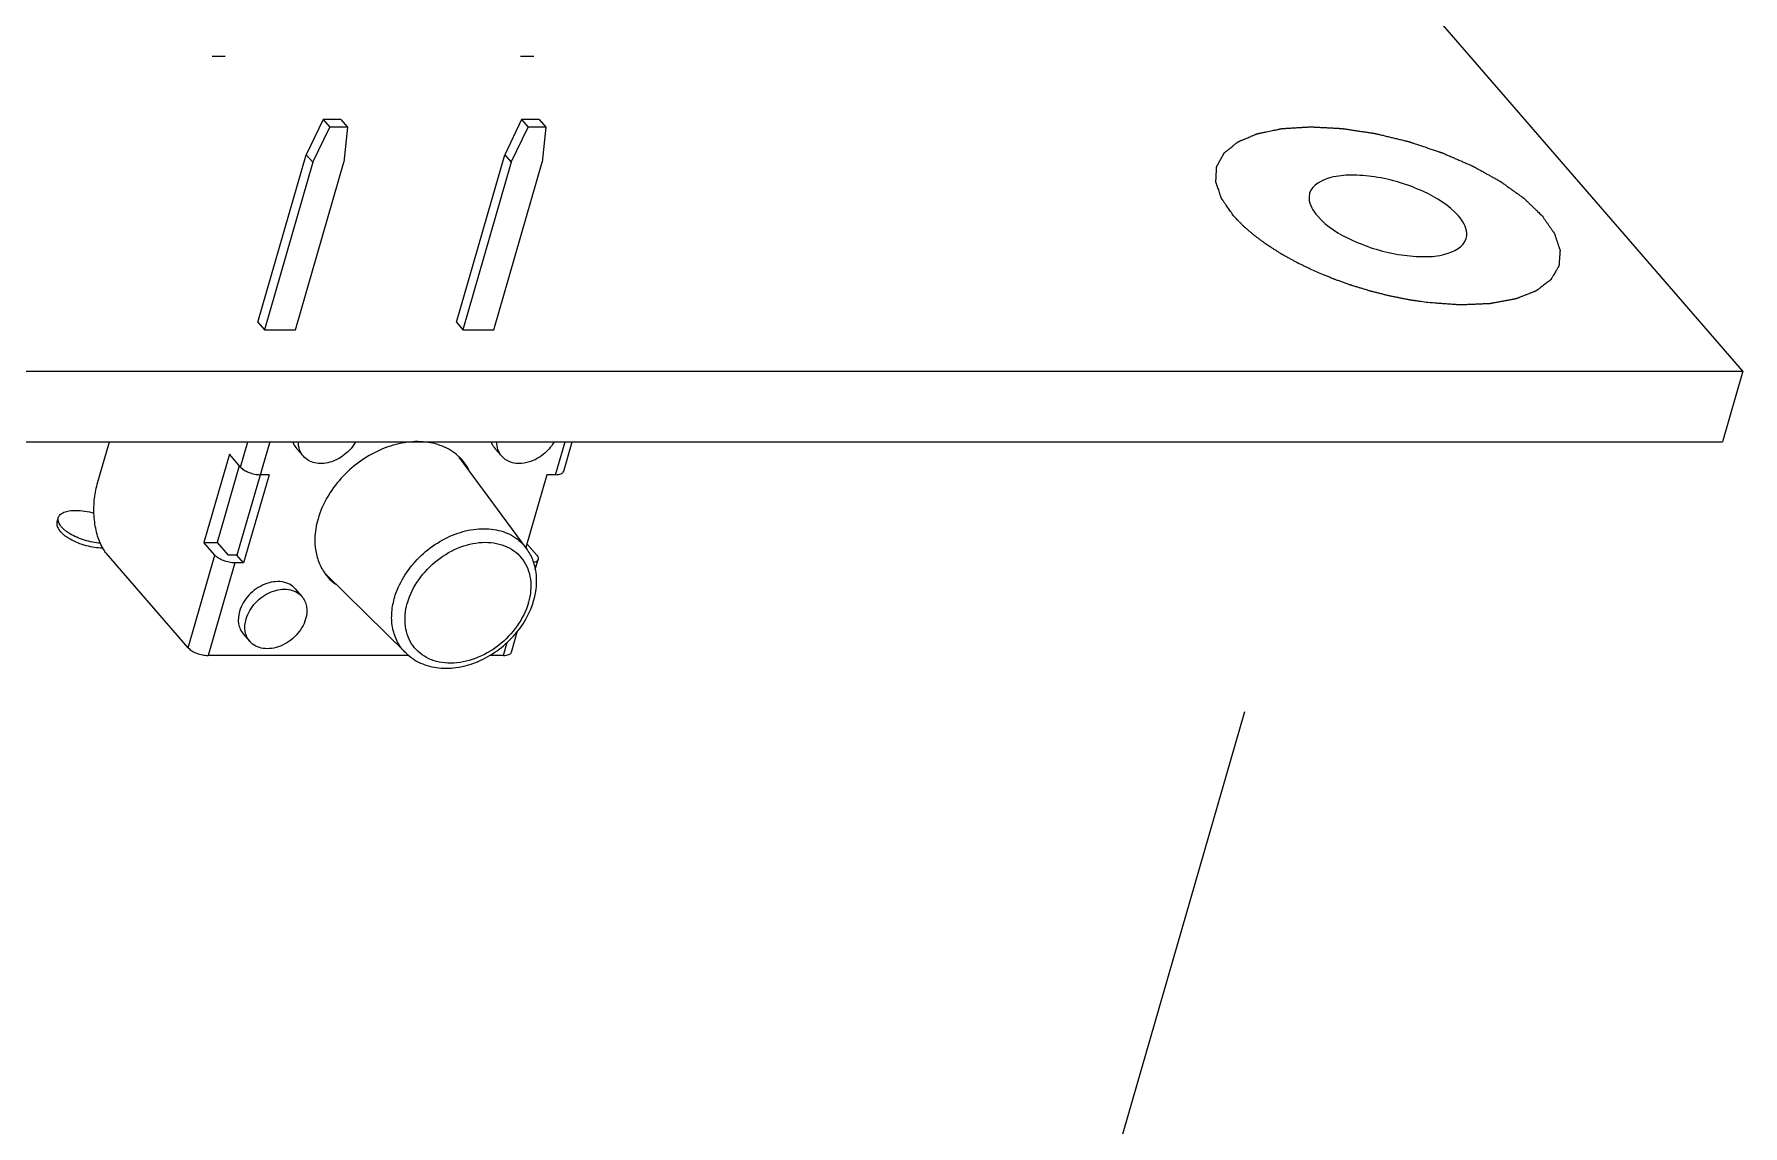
# Model space of a CAD drawing. Header units: millimetres. Extents: x -1 to 407, y -1 to 283.
# Drawn here: x 218.23 to 226.62, y 177.99 to 183.35 of the extents above; entities that cross this region are included whole.
import ezdxf

# ---------------------------------------------------------------- set-up
doc = ezdxf.new("R2010")
doc.units = ezdxf.units.MM
doc.header["$LTSCALE"] = 23.1
doc.linetypes.add('DASHED', pattern=[0.2, 0.1, -0.1])
doc.layers.get('0').update_dxf_attribs({"linetype": 'CONTINUOUS'})
for name, color, linetype in [('001-PCB', 7, 'CONTINUOUS'), ('_142729', 7, 'CONTINUOUS'), ('_181410', 7, 'CONTINUOUS')]:
    doc.layers.add(name, color=color, linetype=linetype)

msp = doc.modelspace()

# ---------------------------------------------------------------- linework, layer by layer
at = {"color": 4, "linetype": 'DASHED'}
msp.add_line((215.845, 151.1728), (224.5563, 181.3496), dxfattribs=at)
at = {"layer": '001-PCB', "color": 7, "linetype": 'Continuous'}
for p, q in [((226.6193, 181.696), (222.7059, 186.2148)), ((189.8132, 181.696), (226.6193, 181.696)), ((226.6193, 181.696), (226.5193, 181.3496)), ((189.7132, 181.3496), (226.5193, 181.3496))]:
    msp.add_line(p, q, dxfattribs=at)
at = {"layer": '001-PCB', "color": 4, "linetype": 'Continuous'}
for points, knots in [([(224.1186, 182.4585), (224.1137, 182.4656), (224.1063, 182.4763), (224.0965, 182.4904), (224.0891, 182.501), (224.0829, 182.5099), (224.078, 182.517), (224.0743, 182.5223), (224.0706, 182.5276), (224.0675, 182.532), (224.065, 182.5356), (224.0635, 182.5378), (224.0623, 182.5395), (224.0613, 182.5409), (224.0606, 182.542), (224.06, 182.5428), (224.0597, 182.5432), (224.0594, 182.5435), (224.0594, 182.5438), (224.0592, 182.5443), (224.059, 182.545), (224.0586, 182.5461), (224.0582, 182.5474), (224.0576, 182.5491), (224.0568, 182.5512), (224.0557, 182.5546), (224.0542, 182.5589), (224.0525, 182.564), (224.0507, 182.5691), (224.0484, 182.5759), (224.0455, 182.5844), (224.0425, 182.5929), (224.0402, 182.5997), (224.0384, 182.6048), (224.0367, 182.6099), (224.0352, 182.6142), (224.0341, 182.6176), (224.0333, 182.6197), (224.0327, 182.6214), (224.0323, 182.6227), (224.0319, 182.6238), (224.0317, 182.6245), (224.0316, 182.6249), (224.0314, 182.6253), (224.0315, 182.6256), (224.0315, 182.626), (224.0315, 182.6266), (224.0316, 182.6276), (224.0316, 182.6288), (224.0317, 182.6304), (224.0318, 182.6323), (224.032, 182.6355), (224.0322, 182.6394), (224.0325, 182.6441), (224.0327, 182.6488), (224.0331, 182.6551), (224.0335, 182.663), (224.0339, 182.6708), (224.0343, 182.6771), (224.0345, 182.6818), (224.0348, 182.6865), (224.035, 182.6904), (224.0352, 182.6936), (224.0353, 182.6956), (224.0354, 182.6971), (224.0354, 182.6983), (224.0355, 182.6993), (224.0355, 182.7), (224.0356, 182.7004), (224.0355, 182.7007), (224.0357, 182.7009), (224.0359, 182.7013), (224.0363, 182.7019), (224.0367, 182.7028), (224.0373, 182.7038), (224.0381, 182.7052), (224.0391, 182.707), (224.0406, 182.7098), (224.0425, 182.7133), (224.0448, 182.7175), (224.0472, 182.7217), (224.0503, 182.7273), (224.0541, 182.7343), (224.058, 182.7413), (224.0611, 182.7469), (224.0634, 182.7511), (224.0657, 182.7553), (224.0676, 182.7588), (224.0692, 182.7616), (224.0702, 182.7634), (224.0709, 182.7648), (224.0715, 182.7658), (224.072, 182.7667), (224.0723, 182.7673), (224.0725, 182.7676), (224.0726, 182.7679), (224.0729, 182.7681), (224.0733, 182.7684), (224.0739, 182.7689), (224.0748, 182.7696), (224.0758, 182.7704), (224.0772, 182.7716), (224.079, 182.773), (224.0818, 182.7752), (224.0853, 182.7781), (224.0895, 182.7815), (224.0937, 182.7848), (224.0993, 182.7894), (224.1063, 182.795), (224.1134, 182.8007), (224.119, 182.8052), (224.1232, 182.8086), (224.1274, 182.8119), (224.1309, 182.8148), (224.1337, 182.817), (224.1355, 182.8184), (224.1369, 182.8196), (224.1379, 182.8204), (224.1388, 182.8211), (224.1394, 182.8216), (224.1398, 182.8219), (224.14, 182.8221), (224.1404, 182.8223), (224.1409, 182.8225), (224.1418, 182.8228), (224.143, 182.8234), (224.1445, 182.824), (224.1465, 182.8248), (224.149, 182.8259), (224.1529, 182.8276), (224.1579, 182.8297), (224.1639, 182.8322), (224.1698, 182.8347), (224.1778, 182.8381), (224.1877, 182.8423), (224.1977, 182.8465), (224.2056, 182.8498), (224.2116, 182.8524), (224.2175, 182.8549), (224.2225, 182.857), (224.2265, 182.8587), (224.229, 182.8597), (224.2309, 182.8606), (224.2324, 182.8612), (224.2337, 182.8617), (224.2345, 182.8621), (224.235, 182.8623), (224.2354, 182.8625), (224.2359, 182.8625), (224.2365, 182.8627), (224.2376, 182.8629), (224.2392, 182.8632), (224.241, 182.8636), (224.2435, 182.8641), (224.2466, 182.8648), (224.2516, 182.8658), (224.2579, 182.8671), (224.2654, 182.8687), (224.2729, 182.8703), (224.2828, 182.8723), (224.2953, 182.8749), (224.3078, 182.8775), (224.3178, 182.8796), (224.3253, 182.8812), (224.3328, 182.8827), (224.339, 182.884), (224.344, 182.8851), (224.3471, 182.8857), (224.3496, 182.8862), (224.3515, 182.8866), (224.353, 182.887), (224.3541, 182.8872), (224.3548, 182.8873), (224.3552, 182.8874), (224.3558, 182.8874), (224.3565, 182.8875), (224.3578, 182.8876), (224.3597, 182.8877), (224.3619, 182.8878), (224.3649, 182.888), (224.3686, 182.8882), (224.3745, 182.8886), (224.3819, 182.889), (224.3908, 182.8896), (224.3997, 182.8901), (224.4115, 182.8908), (224.4264, 182.8917), (224.4412, 182.8926), (224.4531, 182.8933), (224.4619, 182.8939), (224.4708, 182.8944), (224.4783, 182.8949), (224.4842, 182.8952), (224.4879, 182.8955), (224.4909, 182.8956), (224.4931, 182.8958), (224.4949, 182.8959), (224.4962, 182.896), (224.497, 182.896), (224.4975, 182.8961), (224.4981, 182.896), (224.4989, 182.896), (224.5003, 182.8959), (224.5023, 182.8958), (224.5048, 182.8957), (224.508, 182.8955), (224.512, 182.8953), (224.5184, 182.8949), (224.5265, 182.8945), (224.5361, 182.894), (224.5458, 182.8934), (224.5586, 182.8927), (224.5747, 182.8919), (224.5908, 182.891), (224.6037, 182.8903), (224.6133, 182.8898), (224.623, 182.8893), (224.631, 182.8888), (224.6375, 182.8885), (224.6423, 182.8882), (224.6463, 182.888), (224.6491, 182.8879), (224.6507, 182.8878), (224.6519, 182.8878), (224.6532, 182.8875), (224.6549, 182.8873), (224.6579, 182.8868), (224.6621, 182.8862), (224.6672, 182.8854), (224.674, 182.8844), (224.6825, 182.8831), (224.6927, 182.8815), (224.7028, 182.88), (224.7164, 182.8779), (224.7334, 182.8754), (224.7538, 182.8723), (224.7707, 182.8697), (224.7843, 182.8677), (224.7928, 182.8664), (224.7996, 182.8653), (224.8047, 182.8646), (224.8089, 182.8639), (224.8119, 182.8635), (224.8136, 182.8632), (224.8149, 182.8631), (224.8162, 182.8627), (224.8179, 182.8623), (224.8209, 182.8616), (224.8252, 182.8605), (224.8304, 182.8593), (224.8373, 182.8576), (224.8459, 182.8555), (224.8596, 182.8522), (224.8769, 182.848), (224.8975, 182.843), (224.9182, 182.838), (224.9354, 182.8338), (224.9492, 182.8305), (224.9578, 182.8284), (224.9647, 182.8267), (224.9698, 182.8255), (224.9741, 182.8244), (224.9772, 182.8237), (224.9789, 182.8233), (224.9802, 182.823), (224.9815, 182.8225), (224.9832, 182.822), (224.9862, 182.8209), (224.9904, 182.8195), (224.9956, 182.8178), (225.0024, 182.8155), (225.011, 182.8126), (225.0246, 182.808), (225.0417, 182.8023), (225.0622, 182.7954), (225.0828, 182.7885), (225.0999, 182.7828), (225.1135, 182.7782), (225.1221, 182.7754), (225.1289, 182.7731), (225.1341, 182.7713), (225.1383, 182.7699), (225.1413, 182.7689), (225.143, 182.7683), (225.1444, 182.7679), (225.1455, 182.7674), (225.1471, 182.7667), (225.1498, 182.7655), (225.1538, 182.7638), (225.1585, 182.7617), (225.1648, 182.759), (225.1726, 182.7555), (225.1852, 182.75), (225.201, 182.7432), (225.2198, 182.7349), (225.2356, 182.728), (225.2481, 182.7225), (225.2576, 182.7184), (225.267, 182.7143), (225.2749, 182.7109), (225.2812, 182.7081), (225.2859, 182.7061), (225.2898, 182.7043), (225.2926, 182.7031), (225.2941, 182.7024), (225.2954, 182.7019), (225.2964, 182.7013), (225.2978, 182.7006), (225.3003, 182.6992), (225.3038, 182.6972), (225.308, 182.6949), (225.3136, 182.6917), (225.3207, 182.6878), (225.3291, 182.6831), (225.3375, 182.6784), (225.3488, 182.6721), (225.3629, 182.6643), (225.3769, 182.6565), (225.3882, 182.6502), (225.3966, 182.6455), (225.4051, 182.6408), (225.4121, 182.6369), (225.4177, 182.6337), (225.4212, 182.6318), (225.4241, 182.6302), (225.4262, 182.629), (225.4279, 182.628), (225.4292, 182.6274), (225.4299, 182.627), (225.4304, 182.6267), (225.4308, 182.6264), (225.4314, 182.6259), (225.4325, 182.6252), (225.434, 182.6241), (225.4357, 182.6228), (225.4381, 182.6211), (225.4411, 182.619), (225.4458, 182.6156), (225.4518, 182.6114), (225.4589, 182.6063), (225.466, 182.6012), (225.4755, 182.5944), (225.4874, 182.5858), (225.4992, 182.5773), (225.5087, 182.5705), (225.5159, 182.5654), (225.523, 182.5603), (225.5289, 182.5561), (225.5337, 182.5527), (225.5366, 182.5506), (225.539, 182.5488), (225.5408, 182.5476), (225.5423, 182.5465), (225.5433, 182.5458), (225.5439, 182.5453), (225.5444, 182.545), (225.5447, 182.5447), (225.5452, 182.5442), (225.546, 182.5434), (225.5472, 182.5423), (225.5486, 182.541), (225.5504, 182.5392), (225.5528, 182.5369), (225.5565, 182.5333), (225.5612, 182.5288), (225.5668, 182.5234), (225.5724, 182.518), (225.5799, 182.5108), (225.5893, 182.5018), (225.6005, 182.491), (225.6155, 182.4766), (225.6267, 182.4658), (225.6342, 182.4585)], [0, 0, 0, 0, 0.015625, 0.023438, 0.03125, 0.039062, 0.042969, 0.046875, 0.050781, 0.054688, 0.056641, 0.058594, 0.05957, 0.060547, 0.061523, 0.062012, 0.062256, 0.0625, 0.062744, 0.062988, 0.063477, 0.064453, 0.06543, 0.066406, 0.068359, 0.070312, 0.074219, 0.078125, 0.082031, 0.085938, 0.09375, 0.101562, 0.105469, 0.109375, 0.113281, 0.117188, 0.119141, 0.121094, 0.12207, 0.123047, 0.124023, 0.124512, 0.124756, 0.125, 0.125244, 0.125488, 0.125977, 0.126953, 0.12793, 0.128906, 0.130859, 0.132812, 0.136719, 0.140625, 0.144531, 0.148438, 0.15625, 0.164062, 0.167969, 0.171875, 0.175781, 0.179688, 0.181641, 0.183594, 0.18457, 0.185547, 0.186523, 0.187012, 0.187256, 0.1875, 0.187744, 0.187988, 0.188477, 0.189453, 0.19043, 0.191406, 0.193359, 0.195312, 0.199219, 0.203125, 0.207031, 0.210938, 0.21875, 0.226562, 0.230469, 0.234375, 0.238281, 0.242188, 0.244141, 0.246094, 0.24707, 0.248047, 0.249023, 0.249512, 0.249756, 0.25, 0.250244, 0.250488, 0.250977, 0.251953, 0.25293, 0.253906, 0.255859, 0.257812, 0.261719, 0.265625, 0.269531, 0.273438, 0.28125, 0.289062, 0.292969, 0.296875, 0.300781, 0.304688, 0.306641, 0.308594, 0.30957, 0.310547, 0.311523, 0.312012, 0.312256, 0.3125, 0.312744, 0.312988, 0.313477, 0.314453, 0.31543, 0.316406, 0.318359, 0.320312, 0.324219, 0.328125, 0.332031, 0.335938, 0.34375, 0.351562, 0.355469, 0.359375, 0.363281, 0.367188, 0.369141, 0.371094, 0.37207, 0.373047, 0.374023, 0.374512, 0.374756, 0.375, 0.375244, 0.375488, 0.375977, 0.376953, 0.37793, 0.378906, 0.380859, 0.382812, 0.386719, 0.390625, 0.394531, 0.398438, 0.40625, 0.414062, 0.417969, 0.421875, 0.425781, 0.429688, 0.431641, 0.433594, 0.43457, 0.435547, 0.436523, 0.437012, 0.437256, 0.4375, 0.437744, 0.437988, 0.438477, 0.439453, 0.44043, 0.441406, 0.443359, 0.445312, 0.449219, 0.453125, 0.457031, 0.460938, 0.46875, 0.476562, 0.480469, 0.484375, 0.488281, 0.492188, 0.494141, 0.496094, 0.49707, 0.498047, 0.499023, 0.499512, 0.499756, 0.5, 0.500244, 0.500488, 0.500977, 0.501953, 0.50293, 0.503906, 0.505859, 0.507812, 0.511719, 0.515625, 0.519531, 0.523438, 0.53125, 0.539062, 0.542969, 0.546875, 0.550781, 0.554688, 0.556641, 0.558594, 0.560547, 0.561523, 0.562012, 0.5625, 0.562988, 0.563477, 0.564453, 0.566406, 0.568359, 0.570312, 0.574219, 0.578125, 0.582031, 0.585938, 0.59375, 0.601562, 0.609375, 0.613281, 0.617188, 0.619141, 0.621094, 0.623047, 0.624023, 0.624512, 0.625, 0.625488, 0.625977, 0.626953, 0.628906, 0.630859, 0.632812, 0.636719, 0.640625, 0.648438, 0.65625, 0.664062, 0.671875, 0.675781, 0.679688, 0.681641, 0.683594, 0.685547, 0.686523, 0.687012, 0.6875, 0.687988, 0.688477, 0.689453, 0.691406, 0.693359, 0.695312, 0.699219, 0.703125, 0.710938, 0.71875, 0.726562, 0.734375, 0.738281, 0.742188, 0.744141, 0.746094, 0.748047, 0.749023, 0.749512, 0.75, 0.750488, 0.750977, 0.751953, 0.753906, 0.755859, 0.757812, 0.761719, 0.765625, 0.773438, 0.78125, 0.789062, 0.792969, 0.796875, 0.800781, 0.804688, 0.806641, 0.808594, 0.810547, 0.811523, 0.812012, 0.8125, 0.812988, 0.813477, 0.814453, 0.816406, 0.818359, 0.820312, 0.824219, 0.828125, 0.832031, 0.835938, 0.84375, 0.851562, 0.855469, 0.859375, 0.863281, 0.867188, 0.869141, 0.871094, 0.87207, 0.873047, 0.874023, 0.874512, 0.874756, 0.875, 0.875244, 0.875488, 0.875977, 0.876953, 0.87793, 0.878906, 0.880859, 0.882812, 0.886719, 0.890625, 0.894531, 0.898438, 0.90625, 0.914062, 0.917969, 0.921875, 0.925781, 0.929688, 0.931641, 0.933594, 0.93457, 0.935547, 0.936523, 0.937012, 0.937256, 0.9375, 0.937744, 0.937988, 0.938477, 0.939453, 0.94043, 0.941406, 0.943359, 0.945312, 0.949219, 0.953125, 0.957031, 0.960938, 0.96875, 0.976562, 0.984375, 1, 1, 1, 1]), ([(224.5179, 182.1868), (224.5078, 182.1916), (224.4926, 182.1989), (224.4724, 182.2085), (224.4598, 182.2146), (224.4497, 182.2194), (224.4434, 182.2224), (224.439, 182.2245), (224.4365, 182.2257), (224.434, 182.2271), (224.431, 182.2287), (224.4261, 182.2314), (224.42, 182.2348), (224.4103, 182.2401), (224.3981, 182.2468), (224.3859, 182.2534), (224.3761, 182.2588), (224.37, 182.2621), (224.3652, 182.2648), (224.3621, 182.2665), (224.36, 182.2676), (224.3588, 182.2683), (224.3577, 182.269), (224.3563, 182.2699), (224.3529, 182.272), (224.3479, 182.2752), (224.3412, 182.2794), (224.3345, 182.2836), (224.3255, 182.2893), (224.3166, 182.2949), (224.3076, 182.3005), (224.3021, 182.3041), (224.2976, 182.3069), (224.2942, 182.309), (224.2914, 182.3108), (224.2895, 182.312), (224.2884, 182.3127), (224.2875, 182.3132), (224.2868, 182.3138), (224.2858, 182.3145), (224.284, 182.3158), (224.2815, 182.3176), (224.2785, 182.3198), (224.2745, 182.3228), (224.2695, 182.3264), (224.2634, 182.3308), (224.2574, 182.3352), (224.2514, 182.3396), (224.2454, 182.344), (224.2393, 182.3484), (224.2343, 182.3521), (224.2303, 182.355), (224.2278, 182.3568), (224.2258, 182.3583), (224.2246, 182.3592), (224.2235, 182.3599), (224.2226, 182.3607), (224.2211, 182.362), (224.2189, 182.3639), (224.2154, 182.3669), (224.211, 182.3707), (224.204, 182.3767), (224.1952, 182.3842), (224.1865, 182.3917), (224.1795, 182.3977), (224.1751, 182.4015), (224.1716, 182.4045), (224.1694, 182.4064), (224.1679, 182.4077), (224.167, 182.4085), (224.1663, 182.4092), (224.1653, 182.4102), (224.163, 182.4126), (224.1596, 182.4161), (224.1551, 182.4208), (224.1505, 182.4255), (224.1444, 182.4318), (224.1338, 182.4428), (224.1247, 182.4523), (224.1186, 182.4585)], [0, 0, 0, 0, 0.0625, 0.09375, 0.125, 0.140625, 0.15625, 0.164062, 0.167969, 0.171875, 0.179688, 0.1875, 0.203125, 0.21875, 0.25, 0.28125, 0.296875, 0.3125, 0.320312, 0.328125, 0.332031, 0.333984, 0.335938, 0.339844, 0.34375, 0.359375, 0.375, 0.390625, 0.40625, 0.4375, 0.453125, 0.46875, 0.476562, 0.484375, 0.492188, 0.496094, 0.498047, 0.5, 0.501953, 0.503906, 0.507812, 0.515625, 0.523438, 0.53125, 0.546875, 0.5625, 0.578125, 0.59375, 0.609375, 0.625, 0.640625, 0.648438, 0.65625, 0.660156, 0.664062, 0.666016, 0.667969, 0.671875, 0.679688, 0.6875, 0.703125, 0.71875, 0.75, 0.78125, 0.796875, 0.8125, 0.820312, 0.828125, 0.832031, 0.833984, 0.835938, 0.839844, 0.84375, 0.859375, 0.875, 0.890625, 0.90625, 0.9375, 1, 1, 1, 1]), ([(225.6342, 182.4585), (225.6398, 182.4504), (225.6482, 182.4383), (225.6595, 182.4221), (225.6665, 182.4119), (225.6721, 182.4038), (225.6763, 182.3977), (225.6805, 182.3917), (225.6841, 182.3866), (225.6869, 182.3825), (225.689, 182.3795), (225.6907, 182.377), (225.6921, 182.3749), (225.693, 182.3737), (225.6937, 182.3727), (225.6942, 182.372), (225.6943, 182.3715), (225.6945, 182.3711), (225.6947, 182.3702), (225.6952, 182.369), (225.6958, 182.367), (225.6966, 182.3646), (225.6979, 182.3607), (225.6995, 182.3558), (225.7015, 182.35), (225.7034, 182.3442), (225.706, 182.3364), (225.7086, 182.3286), (225.7112, 182.3208), (225.7131, 182.315), (225.7151, 182.3091), (225.7167, 182.3043), (225.718, 182.3004), (225.719, 182.2974), (225.72, 182.2945), (225.7208, 182.2921), (225.7214, 182.2904), (225.7216, 182.2895), (225.7218, 182.289), (225.7218, 182.2886), (225.7217, 182.288), (225.7217, 182.2871), (225.7216, 182.286), (225.7215, 182.2847), (225.7213, 182.2829), (225.7211, 182.2798), (225.7208, 182.2753), (225.7202, 182.2681), (225.7196, 182.2592), (225.7189, 182.2502), (225.7184, 182.2431), (225.718, 182.2377), (225.7176, 182.2323), (225.7172, 182.227), (225.7168, 182.2225), (225.7166, 182.2193), (225.7165, 182.2176), (225.7164, 182.2162), (225.7163, 182.2149), (225.7162, 182.2139), (225.7162, 182.2132), (225.7161, 182.2129), (225.7161, 182.2127), (225.716, 182.2125), (225.7158, 182.2121), (225.7155, 182.2116), (225.7151, 182.2108), (225.7145, 182.2099), (225.7136, 182.2083), (225.7124, 182.2063), (225.711, 182.2039), (225.7091, 182.2007), (225.7068, 182.1968), (225.704, 182.192), (225.7003, 182.1856), (225.6956, 182.1777), (225.6909, 182.1698), (225.6872, 182.1634), (225.6844, 182.1587), (225.6821, 182.1547), (225.6802, 182.1515), (225.6788, 182.1491), (225.6778, 182.1473), (225.6771, 182.1462), (225.6768, 182.1457), (225.6765, 182.1453), (225.6764, 182.145), (225.6761, 182.1447), (225.6757, 182.1444), (225.6752, 182.144), (225.6743, 182.1434), (225.6733, 182.1426), (225.672, 182.1416), (225.6704, 182.1404), (225.6683, 182.1388), (225.6658, 182.1369), (225.6633, 182.135), (225.6583, 182.1312), (225.6508, 182.1255), (225.6409, 182.1178), (225.6309, 182.1102), (225.6226, 182.1039), (225.6167, 182.0995), (225.6134, 182.0969), (225.6113, 182.0953), (225.6097, 182.0941), (225.6084, 182.0931), (225.6074, 182.0923), (225.6066, 182.0917), (225.606, 182.0913), (225.6056, 182.091), (225.6053, 182.0907), (225.6048, 182.0906), (225.6043, 182.0904), (225.6035, 182.0901), (225.6018, 182.0894), (225.5991, 182.0883), (225.5956, 182.0869), (225.591, 182.0851), (225.5851, 182.0828), (225.5781, 182.08), (225.5688, 182.0763), (225.5571, 182.0716), (225.5454, 182.067), (225.536, 182.0633), (225.529, 182.0605), (225.5232, 182.0582), (225.5185, 182.0563), (225.515, 182.0549), (225.5121, 182.0538), (225.5098, 182.0528), (225.5083, 182.0523), (225.5071, 182.0518), (225.5064, 182.0515), (225.5058, 182.0513), (225.5053, 182.0511), (225.5047, 182.051), (225.5036, 182.0508), (225.5019, 182.0505), (225.4997, 182.0501), (225.4975, 182.0497), (225.4945, 182.0491), (225.4893, 182.0481), (225.4819, 182.0468), (225.4729, 182.0451), (225.464, 182.0434), (225.4551, 182.0417), (225.4432, 182.0395), (225.4283, 182.0367), (225.4135, 182.0339), (225.4016, 182.0317), (225.3941, 182.0303), (225.3889, 182.0293), (225.3859, 182.0288), (225.3837, 182.0284), (225.3818, 182.028), (225.3804, 182.0277), (225.3794, 182.0276), (225.3787, 182.0274), (225.3778, 182.0274), (225.3764, 182.0273), (225.3734, 182.0272), (225.3691, 182.027), (225.364, 182.0268), (225.359, 182.0266), (225.3522, 182.0263), (225.3437, 182.0259), (225.3335, 182.0255), (225.3233, 182.0251), (225.3098, 182.0245), (225.2928, 182.0237), (225.2758, 182.023), (225.2623, 182.0224), (225.2538, 182.0221), (225.247, 182.0218), (225.2428, 182.0216), (225.2394, 182.0214), (225.2372, 182.0214), (225.2355, 182.0213), (225.2343, 182.0212), (225.2329, 182.0213), (225.231, 182.0214), (225.2286, 182.0216), (225.2248, 182.0219), (225.2201, 182.0222), (225.2144, 182.0226), (225.2068, 182.0231), (225.1973, 182.0238), (225.186, 182.0246), (225.1746, 182.0254), (225.1594, 182.0265), (225.1405, 182.0278), (225.1102, 182.0299), (225.0874, 182.0315), (225.0722, 182.0326)], [0, 0, 0, 0, 0.03125, 0.046875, 0.0625, 0.070312, 0.078125, 0.085938, 0.09375, 0.097656, 0.101562, 0.105469, 0.107422, 0.109375, 0.110352, 0.111328, 0.111816, 0.112305, 0.113281, 0.115234, 0.117188, 0.121094, 0.125, 0.132812, 0.140625, 0.148438, 0.15625, 0.171875, 0.179688, 0.1875, 0.195312, 0.203125, 0.207031, 0.210938, 0.214844, 0.21875, 0.220703, 0.22168, 0.222168, 0.222656, 0.223633, 0.224609, 0.226562, 0.228516, 0.230469, 0.234375, 0.242188, 0.25, 0.265625, 0.28125, 0.289062, 0.296875, 0.304688, 0.3125, 0.320312, 0.324219, 0.326172, 0.328125, 0.330078, 0.332031, 0.33252, 0.333008, 0.333252, 0.333496, 0.333984, 0.334961, 0.335938, 0.337891, 0.339844, 0.34375, 0.347656, 0.351562, 0.359375, 0.367188, 0.375, 0.390625, 0.40625, 0.414062, 0.421875, 0.429688, 0.433594, 0.4375, 0.441406, 0.442383, 0.443359, 0.443848, 0.444336, 0.444824, 0.445312, 0.446289, 0.447266, 0.449219, 0.451172, 0.453125, 0.457031, 0.460938, 0.464844, 0.46875, 0.484375, 0.5, 0.515625, 0.53125, 0.539062, 0.542969, 0.546875, 0.548828, 0.550781, 0.552734, 0.553711, 0.554688, 0.555176, 0.555664, 0.556152, 0.556641, 0.557617, 0.558594, 0.5625, 0.566406, 0.570312, 0.578125, 0.585938, 0.59375, 0.609375, 0.625, 0.632812, 0.640625, 0.648438, 0.652344, 0.65625, 0.660156, 0.662109, 0.664062, 0.665039, 0.666016, 0.666504, 0.666992, 0.66748, 0.667969, 0.669922, 0.671875, 0.673828, 0.675781, 0.679688, 0.6875, 0.695312, 0.703125, 0.710938, 0.71875, 0.734375, 0.75, 0.757812, 0.765625, 0.769531, 0.771484, 0.773438, 0.775391, 0.776367, 0.777344, 0.777832, 0.77832, 0.779297, 0.78125, 0.785156, 0.789062, 0.792969, 0.796875, 0.804688, 0.8125, 0.820312, 0.828125, 0.84375, 0.859375, 0.867188, 0.875, 0.878906, 0.882812, 0.884766, 0.886719, 0.887695, 0.888672, 0.889648, 0.890625, 0.892578, 0.894531, 0.898438, 0.902344, 0.90625, 0.914062, 0.921875, 0.929688, 0.9375, 0.953125, 0.96875, 1, 1, 1, 1]), ([(225.0722, 182.0326), (225.061, 182.0343), (225.0441, 182.0368), (225.0243, 182.0397), (225.0131, 182.0413), (225.0046, 182.0426), (224.9962, 182.0438), (224.9898, 182.0447), (224.9856, 182.0454), (224.9838, 182.0456), (224.9824, 182.0458), (224.981, 182.0461), (224.9784, 182.0466), (224.9747, 182.0474), (224.9688, 182.0485), (224.9614, 182.05), (224.9496, 182.0523), (224.9349, 182.0553), (224.9202, 182.0582), (224.9084, 182.0606), (224.901, 182.062), (224.8951, 182.0632), (224.8914, 182.0639), (224.8885, 182.0645), (224.8855, 182.0652), (224.8803, 182.0665), (224.873, 182.0684), (224.8611, 182.0713), (224.8464, 182.075), (224.8316, 182.0787), (224.8198, 182.0817), (224.8109, 182.0839), (224.8036, 182.0858), (224.7984, 182.087), (224.7954, 182.0878), (224.7932, 182.0883), (224.791, 182.089), (224.7881, 182.0899), (224.783, 182.0914), (224.7757, 182.0936), (224.7669, 182.0963), (224.7553, 182.0998), (224.7406, 182.1043), (224.726, 182.1087), (224.7144, 182.1122), (224.7071, 182.1144), (224.7019, 182.116), (224.699, 182.1169), (224.6962, 182.1179), (224.6926, 182.1192), (224.6869, 182.1212), (224.6798, 182.1238), (224.6684, 182.1278), (224.6541, 182.1329), (224.6399, 182.138), (224.6285, 182.1421), (224.6213, 182.1446), (224.6156, 182.1466), (224.6121, 182.1479), (224.6092, 182.1489), (224.6064, 182.1501), (224.6014, 182.1521), (224.5943, 182.1551), (224.583, 182.1598), (224.5689, 182.1656), (224.5462, 182.175), (224.5292, 182.1821), (224.5179, 182.1868)], [0, 0, 0, 0, 0.0625, 0.09375, 0.109375, 0.125, 0.140625, 0.15625, 0.160156, 0.164062, 0.166016, 0.167969, 0.171875, 0.179688, 0.1875, 0.203125, 0.21875, 0.25, 0.28125, 0.296875, 0.3125, 0.320312, 0.328125, 0.332031, 0.335938, 0.34375, 0.359375, 0.375, 0.40625, 0.4375, 0.453125, 0.46875, 0.484375, 0.492188, 0.496094, 0.5, 0.503906, 0.507812, 0.515625, 0.53125, 0.546875, 0.5625, 0.59375, 0.625, 0.640625, 0.65625, 0.664062, 0.667969, 0.671875, 0.679688, 0.6875, 0.703125, 0.71875, 0.75, 0.78125, 0.796875, 0.8125, 0.820312, 0.828125, 0.832031, 0.835938, 0.84375, 0.859375, 0.875, 0.90625, 0.9375, 1, 1, 1, 1])]:
    msp.add_open_spline(points, degree=3, knots=knots, dxfattribs=at)
at = {"layer": '001-PCB', "color": 7, "linetype": 'Continuous'}
for points, knots in [([(225.2228, 182.4585), (225.1773, 182.5111), (225.0411, 182.5927), (224.857, 182.6492), (224.6998, 182.6612), (224.5885, 182.6528), (224.5042, 182.6112), (224.4921, 182.5696)], [0, 0, 0, 0, 0.259281, 0.570929, 0.715976, 0.838698, 1, 1, 1, 1]), ([(224.4921, 182.5696), (224.4897, 182.5613), (224.4855, 182.5205), (224.5093, 182.4824), (224.53, 182.4585)], [0, 0, 0, 0, 0.213794, 1, 1, 1, 1]), ([(224.53, 182.4585), (224.5756, 182.4059), (224.7117, 182.3243), (224.8958, 182.2679), (225.0531, 182.2559), (225.1643, 182.2643), (225.2486, 182.3059), (225.2607, 182.3475)], [0, 0, 0, 0, 0.259281, 0.570929, 0.715976, 0.838698, 1, 1, 1, 1]), ([(225.2607, 182.3475), (225.2631, 182.3558), (225.2673, 182.3966), (225.2435, 182.4347), (225.2228, 182.4585)], [0, 0, 0, 0, 0.213794, 1, 1, 1, 1])]:
    msp.add_open_spline(points, degree=3, knots=knots, dxfattribs=at)
at = {"layer": '_142729', "color": 7, "linetype": 'Continuous'}
msp.add_line((218.3409, 180.9546), (218.3471, 180.9763), dxfattribs=at)
for points, knots in [([(218.3471, 180.9763), (218.3479, 180.9791), (218.3504, 180.9846), (218.3565, 180.9918), (218.3648, 180.9981), (218.3751, 181.0033), (218.3873, 181.0074), (218.4066, 181.0115), (218.4221, 181.0124), (218.4329, 181.0124)], [0, 0, 0, 0, 0.088157, 0.18175, 0.285073, 0.400852, 0.530404, 0.673957, 1, 1, 1, 1]), ([(218.4329, 181.0124), (218.4474, 181.0124), (218.4777, 181.0098), (218.5073, 181.0032), (218.5223, 180.9989)], [0, 0, 0, 0, 0.482178, 1, 1, 1, 1]), ([(218.3409, 180.9546), (218.34, 180.9516), (218.3392, 180.9449), (218.341, 180.9346), (218.3455, 180.924), (218.3528, 180.9132), (218.3626, 180.9024), (218.3747, 180.8917), (218.3889, 180.8814), (218.411, 180.8679), (218.4422, 180.8532), (218.4825, 180.8397), (218.5237, 180.8309), (218.5513, 180.8285), (218.5646, 180.8283)], [0, 0, 0, 0, 0.034102, 0.070668, 0.111572, 0.157909, 0.210112, 0.268134, 0.33158, 0.399806, 0.54709, 0.702122, 0.856011, 1, 1, 1, 1]), ([(218.5541, 180.8507), (218.5411, 180.8516), (218.5145, 180.8553), (218.4755, 180.8653), (218.4381, 180.8792), (218.4096, 180.8938), (218.3895, 180.9069), (218.3767, 180.9169), (218.3659, 180.927), (218.3573, 180.9373), (218.3509, 180.9475), (218.3469, 180.9575), (218.3455, 180.9672), (218.3463, 180.9734), (218.3471, 180.9763)], [0, 0, 0, 0, 0.150045, 0.306462, 0.461196, 0.606367, 0.673209, 0.735241, 0.791954, 0.843074, 0.888646, 0.929162, 0.965698, 1, 1, 1, 1])]:
    msp.add_open_spline(points, degree=3, knots=knots, dxfattribs=at)
at = {"layer": '_181410', "color": 7, "linetype": 'Continuous'}
for p, q in [((219.102, 183.2429), (219.167, 183.2429)), ((220.6175, 183.2429), (220.6825, 183.2429)), ((219.6475, 182.9324), (219.565, 182.7592)), ((219.6475, 182.9324), (219.6799, 182.8949)), ((219.7341, 182.9324), (219.6475, 182.9324)), ((219.7341, 182.9324), (219.7665, 182.8949)), ((220.6217, 182.9324), (220.5393, 182.7592)), ((220.6217, 182.9324), (220.6542, 182.8949)), ((220.7083, 182.9324), (220.6217, 182.9324)), ((220.7083, 182.9324), (220.7408, 182.8949)), ((219.5975, 182.7217), (219.6799, 182.8949)), ((219.7665, 182.8949), (219.6799, 182.8949)), ((219.7665, 182.8949), (219.749, 182.7217)), ((220.5717, 182.7217), (220.6542, 182.8949)), ((220.7408, 182.8949), (220.6542, 182.8949)), ((220.7408, 182.8949), (220.7233, 182.7217)), ((219.3275, 181.9365), (219.565, 182.7592)), ((219.565, 182.7592), (219.5975, 182.7217)), ((220.3018, 181.9365), (220.5393, 182.7592)), ((220.5393, 182.7592), (220.5717, 182.7217)), ((219.5975, 182.7217), (219.36, 181.899)), ((219.5115, 181.899), (219.749, 182.7217)), ((220.5717, 182.7217), (220.3342, 181.899)), ((220.4858, 181.899), (220.7233, 182.7217)), ((219.3275, 181.9365), (219.36, 181.899)), ((220.3018, 181.9365), (220.3342, 181.899)), ((219.36, 181.899), (219.5115, 181.899)), ((220.3342, 181.899), (220.4858, 181.899)), ((218.5387, 181.1414), (218.5988, 181.3496)), ((219.3854, 181.3496), (219.2245, 180.7921)), ((219.2412, 181.2251), (219.2771, 181.3496)), ((220.7892, 181.1876), (220.836, 181.3496)), ((220.8288, 181.2043), (220.8708, 181.3496)), ((219.1871, 181.2876), (219.0621, 180.8546)), ((219.2412, 181.2251), (219.1871, 181.2876)), ((219.518, 181.3153), (219.5505, 181.2778)), ((220.646, 180.8258), (220.3158, 181.2744)), ((220.4923, 181.3153), (220.5247, 181.2778)), ((219.2358, 181.2314), (219.127, 180.8546)), ((219.3819, 181.1876), (219.2569, 180.7546)), ((219.3819, 181.1876), (219.3386, 181.1876)), ((220.7459, 181.1876), (220.6428, 180.8302)), ((220.7892, 181.1876), (220.7459, 181.1876)), ((219.1162, 180.7921), (219.0621, 180.8546)), ((219.0621, 180.8546), (219.127, 180.8546)), ((219.127, 180.8546), (219.1812, 180.7921)), ((220.648, 180.8484), (220.6967, 180.7921)), ((218.985, 180.3374), (218.5844, 180.7999)), ((218.985, 180.3374), (219.1162, 180.7921)), ((219.2136, 180.7546), (219.0824, 180.2999)), ((219.2245, 180.7921), (219.1812, 180.7921)), ((219.2569, 180.7546), (219.2136, 180.7546)), ((219.2569, 180.7546), (219.2245, 180.7921)), ((220.6894, 180.7215), (220.7038, 180.7713)), ((220.0532, 180.3124), (219.6589, 180.7008)), ((219.5106, 180.6269), (219.5431, 180.5894)), ((220.0617, 180.5587), (220.0609, 180.5557)), ((220.6556, 180.5585), (220.6564, 180.5615)), ((219.2555, 180.406), (219.288, 180.3685)), ((220.5726, 180.3166), (220.6026, 180.4209)), ((220.533, 180.2999), (220.5519, 180.3656)), ((220.0688, 180.2999), (219.0824, 180.2999)), ((220.533, 180.2999), (220.4669, 180.2999))]:
    msp.add_line(p, q, dxfattribs=at)
for centre, radius, start, end in [((220.1451, 181.0954), 0.2476, 46.34271, 47.82179), ((220.1456, 181.0959), 0.2468, 45.97448, 46.34208), ((220.1458, 181.0961), 0.2465, 40.89261, 45.97365), ((220.1438, 181.0947), 0.249, 28.21844, 40.85429), ((218.752, 180.9354), 0.2159, 209.67359, 210.19731), ((219.8581, 180.8469), 0.2479, 213.91299, 216.26533), ((219.8573, 180.8463), 0.2469, 216.26559, 220.88839), ((219.8588, 180.8479), 0.249, 220.93611, 232.79097), ((220.365, 180.4763), 0.382, 163.89753, 164.42696)]:
    msp.add_arc(centre, radius, start, end, dxfattribs=at)
for points, knots in [([(219.499, 181.3492), (219.5, 181.346), (219.5046, 181.3339), (219.5116, 181.3226), (219.518, 181.3153)], [0, 0, 0, 0, 0.254404, 1, 1, 1, 1]), ([(219.5505, 181.2778), (219.5423, 181.2872), (219.5293, 181.3102), (219.5257, 181.3363), (219.5259, 181.3495)], [0, 0, 0, 0, 0.485504, 1, 1, 1, 1]), ([(219.8077, 181.3495), (219.794, 181.3253), (219.7567, 181.2825), (219.6949, 181.2496), (219.643, 181.2408), (219.6068, 181.2435), (219.5747, 181.2556), (219.5575, 181.2697), (219.5505, 181.2778)], [0, 0, 0, 0, 0.27307, 0.542682, 0.668579, 0.785856, 0.895297, 1, 1, 1, 1]), ([(220.3113, 181.2788), (220.2887, 181.2993), (220.2337, 181.333), (220.1363, 181.354), (220.0301, 181.3463), (219.9225, 181.3114), (219.821, 181.2517), (219.7055, 181.1476), (219.6436, 181.0439), (219.6225, 180.9711)], [0, 0, 0, 0, 0.104855, 0.216567, 0.337448, 0.466932, 0.602251, 0.739333, 1, 1, 1, 1]), ([(220.4733, 181.3492), (220.4743, 181.346), (220.4789, 181.3339), (220.4859, 181.3226), (220.4923, 181.3153)], [0, 0, 0, 0, 0.254404, 1, 1, 1, 1]), ([(220.5247, 181.2778), (220.5166, 181.2872), (220.5036, 181.3102), (220.5, 181.3363), (220.5002, 181.3495)], [0, 0, 0, 0, 0.485504, 1, 1, 1, 1]), ([(220.782, 181.3495), (220.7779, 181.3422), (220.7594, 181.3138), (220.7342, 181.2898), (220.7129, 181.2757)], [0, 0, 0, 0, 0.246154, 1, 1, 1, 1]), ([(220.7129, 181.2757), (220.697, 181.265), (220.6634, 181.2483), (220.6102, 181.2391), (220.5609, 181.2479), (220.5345, 181.2665), (220.5247, 181.2778)], [0, 0, 0, 0, 0.281762, 0.543665, 0.780729, 1, 1, 1, 1]), ([(219.2412, 181.2251), (219.2461, 181.2194), (219.2596, 181.2091), (219.2835, 181.1977), (219.3105, 181.1898), (219.3295, 181.1876), (219.3386, 181.1876)], [0, 0, 0, 0, 0.211139, 0.468382, 0.742538, 1, 1, 1, 1]), ([(220.7892, 181.1876), (220.7942, 181.1876), (220.8033, 181.1882), (220.8154, 181.1913), (220.8245, 181.1964), (220.828, 181.2017), (220.8288, 181.2043)], [0, 0, 0, 0, 0.327016, 0.600497, 0.819312, 1, 1, 1, 1]), ([(218.5645, 180.8286), (218.5526, 180.8493), (218.5343, 180.8978), (218.5211, 180.9768), (218.5215, 181.0601), (218.5311, 181.1153), (218.5387, 181.1414)], [0, 0, 0, 0, 0.223677, 0.479139, 0.745633, 1, 1, 1, 1]), ([(219.6225, 180.9711), (219.6094, 180.9256), (219.6011, 180.8543), (219.6211, 180.7653), (219.6406, 180.7262), (219.6524, 180.7086)], [0, 0, 0, 0, 0.523294, 0.766083, 1, 1, 1, 1]), ([(219.998, 180.5823), (220.0182, 180.6523), (220.0796, 180.7513), (220.1937, 180.8472), (220.2931, 180.8991), (220.3965, 180.9249), (220.4963, 180.9222), (220.584, 180.8898), (220.6289, 180.849), (220.646, 180.8258)], [0, 0, 0, 0, 0.264302, 0.403032, 0.538879, 0.667435, 0.786172, 0.895647, 1, 1, 1, 1]), ([(218.5844, 180.7999), (218.5827, 180.8019), (218.5757, 180.8104), (218.5697, 180.8196), (218.5654, 180.8268)], [0, 0, 0, 0, 0.237599, 1, 1, 1, 1]), ([(220.0617, 180.5587), (220.0734, 180.599), (220.113, 180.6778), (220.2044, 180.7728), (220.3177, 180.8377), (220.4211, 180.8593), (220.4986, 180.8523), (220.5502, 180.8359), (220.5947, 180.8085), (220.6301, 180.7713), (220.6547, 180.7257), (220.6724, 180.655), (220.6666, 180.5979), (220.6564, 180.5615)], [0, 0, 0, 0, 0.133982, 0.275285, 0.414938, 0.544663, 0.604709, 0.66156, 0.716051, 0.769504, 0.823472, 0.879395, 1, 1, 1, 1]), ([(220.683, 180.5732), (220.6951, 180.6166), (220.7016, 180.6855), (220.6793, 180.771), (220.6585, 180.8088), (220.646, 180.8258)], [0, 0, 0, 0, 0.514332, 0.759645, 1, 1, 1, 1]), ([(219.2136, 180.7546), (219.2045, 180.7546), (219.1855, 180.7568), (219.1585, 180.7646), (219.1346, 180.7761), (219.1211, 180.7864), (219.1162, 180.7921)], [0, 0, 0, 0, 0.257462, 0.531618, 0.78886, 1, 1, 1, 1]), ([(220.7038, 180.7713), (220.7027, 180.7676), (220.6961, 180.7601), (220.6871, 180.7574), (220.682, 180.7563)], [0, 0, 0, 0, 0.426264, 1, 1, 1, 1]), ([(220.6967, 180.7921), (220.6995, 180.7889), (220.7039, 180.7826), (220.7047, 180.7745), (220.7038, 180.7713)], [0, 0, 0, 0, 0.561359, 1, 1, 1, 1]), ([(219.5106, 180.6269), (219.5027, 180.6361), (219.4825, 180.6518), (219.4448, 180.6633), (219.4026, 180.6628), (219.3439, 180.6464), (219.2789, 180.6009), (219.2453, 180.5457), (219.2369, 180.5164)], [0, 0, 0, 0, 0.104562, 0.215056, 0.334864, 0.464045, 0.736675, 1, 1, 1, 1]), ([(219.2694, 180.4789), (219.2778, 180.5082), (219.3114, 180.5634), (219.3764, 180.6089), (219.4351, 180.6253), (219.4772, 180.6258), (219.515, 180.6143), (219.5351, 180.5986), (219.5431, 180.5894)], [0, 0, 0, 0, 0.263319, 0.535946, 0.665131, 0.784941, 0.895436, 1, 1, 1, 1]), ([(219.5431, 180.5894), (219.549, 180.5826), (219.5591, 180.5668), (219.5703, 180.5293), (219.5673, 180.4984), (219.5617, 180.4789)], [0, 0, 0, 0, 0.23403, 0.475897, 1, 1, 1, 1]), ([(220.0532, 180.3123), (220.0374, 180.3279), (220.0099, 180.3647), (219.9865, 180.4309), (219.9815, 180.5043), (219.9901, 180.5541), (219.997, 180.5789)], [0, 0, 0, 0, 0.2339, 0.474428, 0.728617, 1, 1, 1, 1]), ([(220.0532, 180.3123), (220.0742, 180.2916), (220.1253, 180.2572), (220.2161, 180.2338), (220.3142, 180.2379), (220.4123, 180.2676), (220.5044, 180.32), (220.6091, 180.4132), (220.6646, 180.5071), (220.683, 180.5732)], [0, 0, 0, 0, 0.110899, 0.225888, 0.347202, 0.475147, 0.607944, 0.742347, 1, 1, 1, 1]), ([(219.2369, 180.5164), (219.2313, 180.4969), (219.2283, 180.4661), (219.2395, 180.4286), (219.2496, 180.4128), (219.2555, 180.406)], [0, 0, 0, 0, 0.524103, 0.765971, 1, 1, 1, 1]), ([(220.6556, 180.5585), (220.6439, 180.5182), (220.6043, 180.4394), (220.5129, 180.3445), (220.3997, 180.2795), (220.2963, 180.2579), (220.2187, 180.2649), (220.1671, 180.2813), (220.1226, 180.3087), (220.0873, 180.3459), (220.0626, 180.3915), (220.0449, 180.4622), (220.0507, 180.5193), (220.0609, 180.5557)], [0, 0, 0, 0, 0.133982, 0.275285, 0.414938, 0.544663, 0.604709, 0.66156, 0.716051, 0.769504, 0.823472, 0.879395, 1, 1, 1, 1]), ([(219.288, 180.3685), (219.282, 180.3753), (219.2719, 180.3911), (219.2607, 180.4286), (219.2637, 180.4594), (219.2694, 180.4789)], [0, 0, 0, 0, 0.23403, 0.475897, 1, 1, 1, 1]), ([(219.5617, 180.4789), (219.5532, 180.4497), (219.5196, 180.3945), (219.4546, 180.349), (219.396, 180.3326), (219.3538, 180.3321), (219.3161, 180.3436), (219.2959, 180.3593), (219.288, 180.3685)], [0, 0, 0, 0, 0.263319, 0.535946, 0.665131, 0.784941, 0.895436, 1, 1, 1, 1]), ([(218.985, 180.3374), (218.9899, 180.3318), (219.0033, 180.3214), (219.0272, 180.31), (219.0543, 180.3021), (219.0732, 180.2999), (219.0824, 180.2999)], [0, 0, 0, 0, 0.211139, 0.468382, 0.742538, 1, 1, 1, 1]), ([(220.533, 180.2999), (220.5379, 180.2999), (220.5471, 180.3005), (220.5592, 180.3036), (220.5682, 180.3087), (220.5718, 180.314), (220.5726, 180.3166)], [0, 0, 0, 0, 0.327016, 0.600497, 0.819312, 1, 1, 1, 1])]:
    msp.add_open_spline(points, degree=3, knots=knots, dxfattribs=at)

doc.saveas('drawing.dxf')
